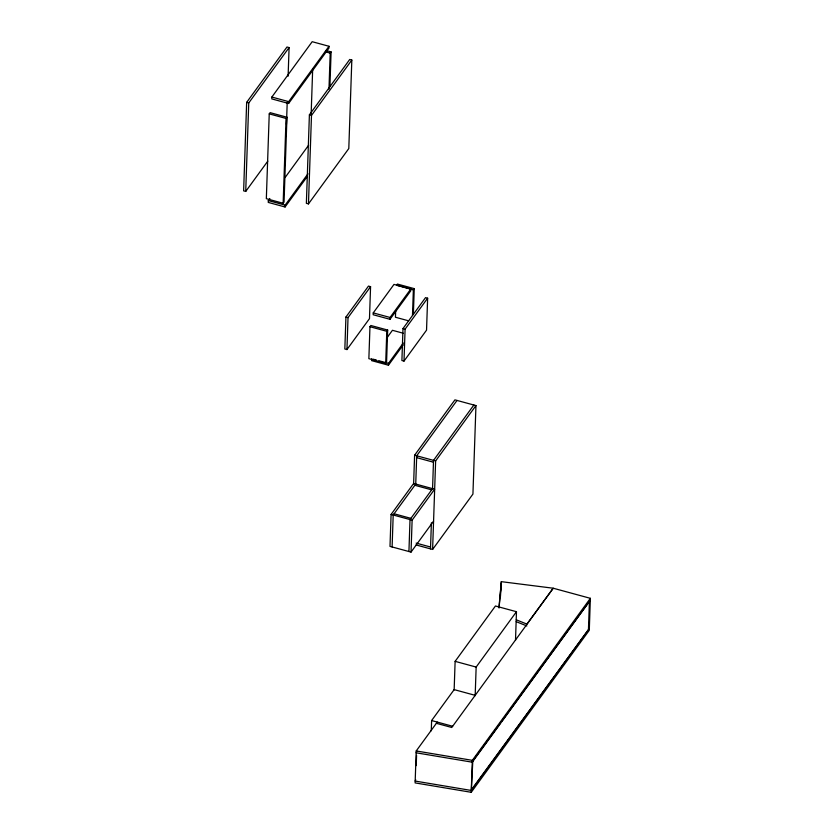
<?xml version="1.0" encoding="UTF-8"?>
<svg xmlns="http://www.w3.org/2000/svg" width="834" height="834" viewBox="0 0 834 834"><rect width="100%" height="100%" fill="white"/><g stroke="black" fill="none" stroke-linecap="round" stroke-linejoin="round"><path stroke-width="1.25" d="M288.105 76.207L289.085 47.58L286.979 47.006L246.655 102.363L243.632 190.85L245.728 191.424L267.797 161.139M245.728 191.424L248.751 102.936L289.085 47.58M269.236 113.872L266.338 198.68L283.153 203.256L284.05 202.037L286.948 117.229L270.122 112.653L269.236 113.872L286.052 118.449L286.948 117.229M269.83 198.482L268.308 200.567L268.246 202.412L285.072 206.988L307.141 176.693M271.853 97.057L271.79 98.902L288.606 103.479L328.94 48.122L329.003 46.277L312.177 41.7L271.853 97.057L288.668 101.633L329.003 46.277M283.153 203.256L286.052 118.449M286.062 136.067L286.239 130.865M286.458 124.36L287.219 102.238M285.072 206.988L285.134 205.143L307.965 173.806M288.606 103.479L288.668 101.633M309.393 114.842L306.37 203.329L308.465 203.903L348.8 148.546L351.823 60.058L349.717 59.485L309.393 114.842L311.489 115.415L351.823 60.058M311.145 114.07L312.677 69.097M308.465 203.903L311.489 115.415M328.971 89.092L330.201 53.115L331.098 51.896L326.292 50.582M329.91 86.59L331.098 51.896M345.933 317.035L344.838 348.998L346.944 349.561L369.483 318.63L370.567 286.677L368.472 286.104L345.933 317.035L348.028 317.608L370.567 286.677M346.944 349.561L348.028 317.608M369.962 326.719L368.868 358.672L385.694 363.249L386.58 362.029L387.674 330.066L370.849 325.5L369.962 326.719L386.788 331.296L387.674 330.066M371.672 358.787L371.61 360.632L388.435 365.209L403.26 344.849M373.246 312.896L373.184 314.741L389.999 319.307L410.766 290.816L410.828 288.971L394.002 284.404L373.246 312.896L390.062 317.462L410.828 288.971M385.694 363.249L386.788 331.296M388.435 365.209L388.498 363.363L403.322 343.014M389.999 319.307L390.062 317.462M395.66 310.853L395.441 317.243L408.66 320.84M411.026 552.098L412.121 520.145L434.66 489.214L413.633 483.491L391.094 514.432L389.999 546.385L411.026 552.098L433.565 521.167M392.105 546.958L393.2 514.995L415.739 484.064M402.989 328.565L401.905 360.517L404 361.091L426.539 330.16L427.633 298.197L425.528 297.634L402.989 328.565L405.095 329.138L427.633 298.197M404 361.091L405.095 329.138M412.486 315.419L413.362 289.857L414.248 288.637L397.422 284.06L396.536 285.28L413.362 289.857M413.372 314.199L414.248 288.637M408.931 551.524L410.015 519.572L432.554 488.641M413.622 483.856L414.602 455.228L454.926 399.872L475.953 405.585L472.93 494.082L432.606 549.439L416.083 544.946M415.718 484.627L416.698 455.791L457.032 400.435M437.256 722.088L416.218 750.954L415.123 782.907L471.241 792.3L589.284 630.275L590.368 598.322L553.223 588.22L501.317 581.663L498.993 607.475M416.218 765.633L416.573 755.354M430.5 548.866L431.387 522.835M432.544 489.193L433.524 460.368L473.858 405.011M432.606 549.439L435.629 460.941L475.953 405.585M431.272 730.772L431.616 720.545L454.155 689.614L475.182 695.337M454.144 689.979L455.124 661.352L495.448 605.995L516.475 611.708L515.506 640.335M471.241 792.3L472.325 760.347L590.368 598.322M415.739 779.769L415.186 781.072L471.304 790.455L472.815 760.889L500.431 723.109M475.171 695.692L476.151 667.064L516.475 611.708M500.463 596.393L501.255 583.508L499.045 608.028M501.161 586.073L501.317 581.663M416.698 751.507L416.156 752.8L472.263 762.193L590.305 600.167M472.263 762.193L472.815 760.889M285.051 177.59L308.643 145.21M387.247 337.416L392.439 330.295L403.249 333.235M471.304 790.455L589.346 628.44M501.964 721.014L589.419 601.387L588.45 629.66L471.846 789.162M416.218 750.954L472.325 760.347M325.396 51.802L330.201 53.115M246.655 102.363L248.751 102.936M268.308 200.567L285.134 205.143M372.881 359.11L376.478 360.09M378.886 360.747L388.498 363.363M414.602 455.228L435.629 460.941M416.635 457.637L433.461 462.213M414.842 485.284L431.668 489.86M394.086 513.775L410.912 518.352M391.094 514.432L412.121 520.145M416.145 543.101L430.563 547.021M455.124 661.352L476.151 667.064M431.616 720.545L452.643 726.268M436.37 723.307L451.757 727.488L553.223 588.22L526.911 624.103L516.267 619.808M516.204 621.653L526.848 625.948"/></g></svg>
